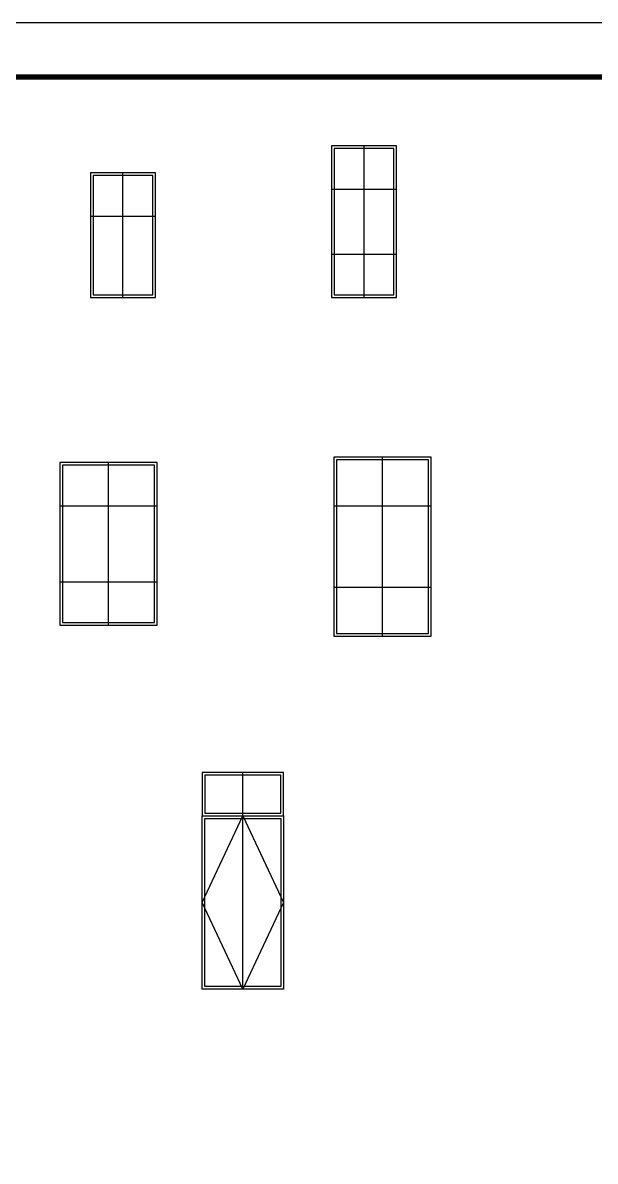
# Model space of a CAD drawing. Extents: x -695846 to 822170, y -413475 to 397179.
# Drawn here: x -292011 to -281447, y -392475 to -371475 of the extents above; entities that cross this region are included whole.
import ezdxf

# ---------------------------------------------------------------- set-up
doc = ezdxf.new("R2010")
doc.units = 0
doc.header["$LTSCALE"] = 1000
doc.header["$MEASUREMENT"] = 0
for name, color, linetype in [('A-立面门窗', 4, 'Continuous'), ('A-立面门窗开启线', 8, 'Continuous'), ('T-图框-175', 175, 'Continuous'), ('WINDOW', 4, 'Continuous')]:
    doc.layers.add(name, color=color, linetype=linetype)

msp = doc.modelspace()

# ---------------------------------------------------------------- linework, layer by layer
at = {"layer": 'A-立面门窗'}
for points in [[(-288702, -386104), (-287202, -386104), (-287202, -385304), (-288702, -385304)], [(-288652, -386054), (-287252, -386054), (-287252, -385354), (-288652, -385354)], [(-288702, -386104), (-287202, -386104), (-287202, -389304), (-288702, -389304)], [(-288652, -386154), (-287252, -386154), (-287252, -389254), (-288652, -389254)]]:
    msp.add_lwpolyline(points, close=True, dxfattribs=at)
msp.add_lwpolyline([(-287952, -389304), (-287952, -385304)], dxfattribs=at)
at = {"layer": 'A-立面门窗开启线'}
msp.add_lwpolyline([(-287952, -386104), (-287202, -387704), (-287952, -389304), (-288702, -387704), (-287952, -386104)], dxfattribs=at)
at = {"layer": 'T-图框-175'}
msp.add_lwpolyline([(-330283, -413475), (-270883, -413475), (-270883, -371475), (-330283, -371475)], close=True, dxfattribs=at)
at = {"layer": 'T-图框-175', "const_width": 100}
msp.add_lwpolyline([(-327783, -412475), (-271883, -412475), (-271883, -372475), (-327783, -372475)], close=True, dxfattribs=at)
at = {"layer": 'WINDOW'}
for points in [[(-286313, -376545), (-285113, -376545), (-285113, -373745), (-286313, -373745)], [(-286263, -376495), (-285163, -376495), (-285163, -373795), (-286263, -373795)], [(-290763, -376545), (-289563, -376545), (-289563, -374245), (-290763, -374245)], [(-290713, -376495), (-289613, -376495), (-289613, -374295), (-290713, -374295)], [(-291329, -382588), (-289529, -382588), (-289529, -379588), (-291329, -379588)], [(-291279, -382538), (-289579, -382538), (-289579, -379638), (-291279, -379638)], [(-286272, -382788), (-284472, -382788), (-284472, -379488), (-286272, -379488)], [(-286222, -382738), (-284522, -382738), (-284522, -379538), (-286222, -379538)]]:
    msp.add_lwpolyline(points, close=True, dxfattribs=at)
for points in [[(-285713, -376545), (-285713, -373745)], [(-290163, -376545), (-290163, -374245)], [(-286313, -374545), (-285113, -374545)], [(-290763, -375045), (-289563, -375045)], [(-286313, -375745), (-285113, -375745)], [(-290429, -382588), (-290429, -379588)], [(-285372, -382788), (-285372, -379488)], [(-291329, -380388), (-289529, -380388)], [(-286272, -380388), (-284472, -380388)], [(-291329, -381788), (-289529, -381788)], [(-286272, -381888), (-284472, -381888)]]:
    msp.add_lwpolyline(points, dxfattribs=at)

doc.saveas('drawing.dxf')
